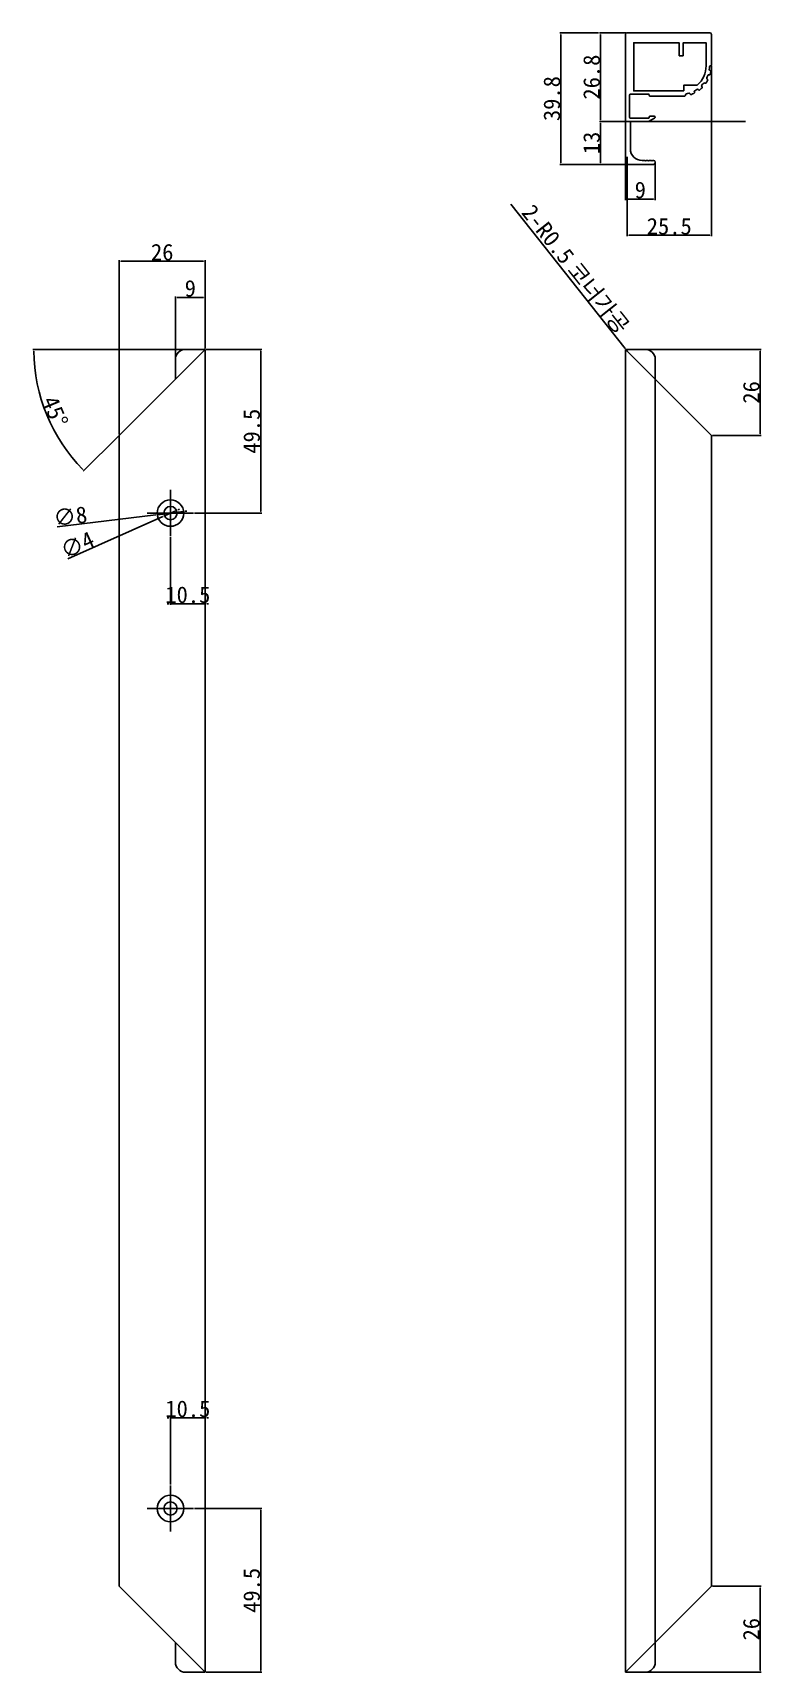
# Model space of a CAD drawing. Header units: millimetres. Extents: x -44117 to 256353, y -2095463 to 65325.
# Drawn here: x 62950.4 to 63170.9, y 33598.5 to 34094.2 of the extents above; entities that cross this region are included whole.
import ezdxf

# ---------------------------------------------------------------- set-up
doc = ezdxf.new("R2010")
doc.units = ezdxf.units.MM
doc.header["$LTSCALE"] = 10
doc.linetypes.add('CENTER', pattern=[50.8, 31.75, -6.35, 6.35, -6.35])
doc.linetypes.add('HIDDEN', pattern=[9.525, 6.35, -3.175])
doc.layers.add('cen', color=1, linetype='CENTER')
doc.layers.add('hid', color=8, linetype='HIDDEN')
doc.dimstyles.new('hi01 a4 - 1scale', dxfattribs={"dimtxt": 5, "dimasz": 0.5, "dimexe": 0.3, "dimexo": 0.3, "dimgap": 0.2, "dimtad": 1, "dimdec": 1, "dimdsep": 46, "dimtxsty": 'Standard', "dimcen": 1, "dimclrd": 251, "dimclre": 251, "dimclrt": 3, "dimadec": 1, "dimazin": 2, "dimtfac": 1, "dimtdec": 1, "dimtix": 1, "dimtmove": 1, "dimatfit": 3, "dimfxl": 0, "dimarcsym": 0})

# ---------------------------------------------------------------- blocks, each defined once
blk = doc.blocks.new('*D1711')
at = {"color": 251, "lineweight": -2, "transparency": 16777216}
for p, q in [((62957.71, 33944.78), (62987.52, 33948.41)), ((62995.96, 33949.44), (62988.02, 33948.48)), ((62996.46, 33949.5), (62996.95, 33949.56))]:
    blk.add_line(p, q, dxfattribs=at)
at = {"color": 251, "transparency": 16777216}
for points in [[(62987.51, 33948.5), (62987.53, 33948.33), (62988.02, 33948.48)], [(62996.45, 33949.59), (62996.47, 33949.42), (62995.96, 33949.44)]]:
    blk.add_solid(points, dxfattribs=at)
at = {"layer": 'Defpoints', "color": 0, "transparency": 16777216}
for p in [(62988.02, 33948.48), (62995.96, 33949.44)]:
    blk.add_point(p, dxfattribs=at)
at = {"color": 3, "transparency": 16777216, "insert": (62961.71, 33947.99), "char_height": 5, "attachment_point": 5, "rotation": 6.9526}
blk.add_mtext('∅8', dxfattribs=at)
blk = doc.blocks.new('*D1712')
at = {"color": 251, "lineweight": -2, "transparency": 16777216}
for p, q in [((62993.82, 33949.77), (62990.16, 33948.14)), ((62994.27, 33949.98), (62994.73, 33950.18)), ((62960.94, 33935.11), (62989.71, 33947.94))]:
    blk.add_line(p, q, dxfattribs=at)
at = {"color": 251, "transparency": 16777216}
for points in [[(62989.67, 33948.02), (62989.74, 33947.86), (62990.16, 33948.14)], [(62994.24, 33950.05), (62994.31, 33949.9), (62993.82, 33949.77)]]:
    blk.add_solid(points, dxfattribs=at)
at = {"layer": 'Defpoints', "color": 0, "transparency": 16777216}
for p in [(62990.16, 33948.14), (62993.82, 33949.77)]:
    blk.add_point(p, dxfattribs=at)
at = {"color": 3, "transparency": 16777216, "insert": (62963.83, 33939.35), "char_height": 5, "attachment_point": 5, "rotation": 24.0429}
blk.add_mtext('∅4', dxfattribs=at)
blk = doc.blocks.new('*D1713')
at = {"color": 251, "lineweight": -2, "transparency": 16777216}
for p, q in [((62991.99, 33941.66), (62991.99, 33921.24)), ((63002.49, 33936.35), (63002.49, 33921.24)), ((62991.49, 33921.54), (62990.99, 33921.54)), ((63002.49, 33921.54), (62991.99, 33921.54)), ((63002.99, 33921.54), (63003.49, 33921.54))]:
    blk.add_line(p, q, dxfattribs=at)
at = {"color": 251, "transparency": 16777216}
for points in [[(62991.49, 33921.62), (62991.49, 33921.46), (62991.99, 33921.54)], [(63002.99, 33921.62), (63002.99, 33921.46), (63002.49, 33921.54)]]:
    blk.add_solid(points, dxfattribs=at)
at = {"layer": 'Defpoints', "color": 0, "transparency": 16777216}
for p in [(62991.99, 33941.96), (63002.49, 33936.65), (62991.99, 33921.54)]:
    blk.add_point(p, dxfattribs=at)
at = {"color": 3, "transparency": 16777216, "insert": (62997.24, 33924.24), "char_height": 5, "attachment_point": 5}
blk.add_mtext('10.5', dxfattribs=at)
blk = doc.blocks.new('*D1714')
at = {"color": 251, "lineweight": -2, "transparency": 16777216}
for p, q in [((62991.99, 33655.26), (62991.99, 33675.68)), ((63002.49, 33660.57), (63002.49, 33675.68)), ((62991.49, 33675.38), (62990.99, 33675.38)), ((63002.49, 33675.38), (62991.99, 33675.38)), ((63002.99, 33675.38), (63003.49, 33675.38))]:
    blk.add_line(p, q, dxfattribs=at)
at = {"color": 251, "transparency": 16777216}
for points in [[(62991.49, 33675.46), (62991.49, 33675.3), (62991.99, 33675.38)], [(63002.99, 33675.46), (63002.99, 33675.3), (63002.49, 33675.38)]]:
    blk.add_solid(points, dxfattribs=at)
at = {"layer": 'Defpoints', "color": 0, "transparency": 16777216}
for p in [(62991.99, 33675.38), (63002.49, 33660.27), (62991.99, 33654.96)]:
    blk.add_point(p, dxfattribs=at)
at = {"color": 3, "transparency": 16777216, "insert": (62997.24, 33678.08), "char_height": 5, "attachment_point": 5}
blk.add_mtext('10.5', dxfattribs=at)
blk = doc.blocks.new('*D1715')
at = {"color": 251, "lineweight": -2, "transparency": 16777216}
for p, q in [((62993.49, 33995.76), (62993.49, 34014.47)), ((62993.99, 34014.17), (63001.99, 34014.17)), ((63002.49, 33998.76), (63002.49, 34014.47))]:
    blk.add_line(p, q, dxfattribs=at)
at = {"color": 251, "transparency": 16777216}
for points in [[(62993.99, 34014.26), (62993.99, 34014.09), (62993.49, 34014.17)], [(63001.99, 34014.26), (63001.99, 34014.09), (63002.49, 34014.17)]]:
    blk.add_solid(points, dxfattribs=at)
at = {"layer": 'Defpoints', "color": 0, "transparency": 16777216}
for p in [(63002.49, 34014.17), (63002.49, 33998.46), (62993.49, 33995.46)]:
    blk.add_point(p, dxfattribs=at)
at = {"color": 3, "transparency": 16777216, "insert": (62997.99, 34016.87), "char_height": 5, "attachment_point": 5}
blk.add_mtext('9', dxfattribs=at)
blk = doc.blocks.new('*D1716')
at = {"color": 251, "lineweight": -2, "transparency": 16777216}
for p, q in [((63002.79, 33998.46), (63019.56, 33998.46)), ((63019.26, 33997.96), (63019.26, 33949.46)), ((62999.29, 33948.96), (63019.56, 33948.96))]:
    blk.add_line(p, q, dxfattribs=at)
at = {"color": 251, "transparency": 16777216}
for points in [[(63019.17, 33997.96), (63019.34, 33997.96), (63019.26, 33998.46)], [(63019.17, 33949.46), (63019.34, 33949.46), (63019.26, 33948.96)]]:
    blk.add_solid(points, dxfattribs=at)
at = {"layer": 'Defpoints', "color": 0, "transparency": 16777216}
for p in [(63002.49, 33998.46), (62998.99, 33948.96), (63019.26, 33948.96)]:
    blk.add_point(p, dxfattribs=at)
at = {"color": 3, "transparency": 16777216, "insert": (63016.56, 33973.71), "char_height": 5, "attachment_point": 5, "rotation": 90}
blk.add_mtext('49.5', dxfattribs=at)
blk = doc.blocks.new('*D1717')
at = {"color": 251, "lineweight": -2, "transparency": 16777216}
for p, q in [((62999.29, 33647.96), (63019.56, 33647.96)), ((63019.26, 33647.46), (63019.26, 33598.96)), ((63002.79, 33598.46), (63019.56, 33598.46))]:
    blk.add_line(p, q, dxfattribs=at)
at = {"color": 251, "transparency": 16777216}
for points in [[(63019.17, 33647.46), (63019.34, 33647.46), (63019.26, 33647.96)], [(63019.17, 33598.96), (63019.34, 33598.96), (63019.26, 33598.46)]]:
    blk.add_solid(points, dxfattribs=at)
at = {"layer": 'Defpoints', "color": 0, "transparency": 16777216}
for p in [(62998.99, 33647.96), (63002.49, 33598.46), (63019.26, 33598.46)]:
    blk.add_point(p, dxfattribs=at)
at = {"color": 3, "transparency": 16777216, "insert": (63016.56, 33623.21), "char_height": 5, "attachment_point": 5, "rotation": 90}
blk.add_mtext('49.5', dxfattribs=at)
blk = doc.blocks.new('*D1718')
at = {"color": 251, "lineweight": -2, "transparency": 16777216}
for p, q in [((62976.49, 33972.76), (62976.49, 34025.43)), ((63001.99, 34025.13), (62976.99, 34025.13)), ((63002.49, 33998.76), (63002.49, 34025.43))]:
    blk.add_line(p, q, dxfattribs=at)
at = {"color": 251, "transparency": 16777216}
for points in [[(62976.99, 34025.21), (62976.99, 34025.05), (62976.49, 34025.13)], [(63001.99, 34025.21), (63001.99, 34025.05), (63002.49, 34025.13)]]:
    blk.add_solid(points, dxfattribs=at)
at = {"layer": 'Defpoints', "color": 0, "transparency": 16777216}
for p in [(62976.49, 34025.13), (63002.49, 33998.46), (62976.49, 33972.46)]:
    blk.add_point(p, dxfattribs=at)
at = {"color": 3, "transparency": 16777216, "insert": (62989.49, 34027.83), "char_height": 5, "attachment_point": 5}
blk.add_mtext('26', dxfattribs=at)
blk = doc.blocks.new('*D1719')
at = {"color": 251, "lineweight": -2, "transparency": 16777216}
for p, q in [((63129.72, 34094.2), (63121.71, 34094.2)), ((63122.01, 34093.7), (63122.01, 34067.9)), ((63130.72, 34067.4), (63121.71, 34067.4))]:
    blk.add_line(p, q, dxfattribs=at)
at = {"color": 251, "transparency": 16777216}
for points in [[(63121.92, 34093.7), (63122.09, 34093.7), (63122.01, 34094.2)], [(63121.92, 34067.9), (63122.09, 34067.9), (63122.01, 34067.4)]]:
    blk.add_solid(points, dxfattribs=at)
at = {"layer": 'Defpoints', "color": 0, "transparency": 16777216}
for p in [(63130.02, 34094.2), (63122.01, 34067.4), (63131.02, 34067.4)]:
    blk.add_point(p, dxfattribs=at)
at = {"color": 3, "transparency": 16777216, "insert": (63119.31, 34080.8), "char_height": 5, "attachment_point": 5, "rotation": 90}
blk.add_mtext('26.8', dxfattribs=at)
blk = doc.blocks.new('*D1720')
at = {"color": 251, "lineweight": -2, "transparency": 16777216}
for p, q in [((63130.72, 34067.4), (63121.71, 34067.4)), ((63122.01, 34066.9), (63122.01, 34054.9)), ((63130.48, 34054.4), (63121.71, 34054.4))]:
    blk.add_line(p, q, dxfattribs=at)
at = {"color": 251, "transparency": 16777216}
for points in [[(63121.92, 34066.9), (63122.09, 34066.9), (63122.01, 34067.4)], [(63121.92, 34054.9), (63122.09, 34054.9), (63122.01, 34054.4)]]:
    blk.add_solid(points, dxfattribs=at)
at = {"layer": 'Defpoints', "color": 0, "transparency": 16777216}
for p in [(63131.02, 34067.4), (63122.01, 34054.4), (63130.78, 34054.4)]:
    blk.add_point(p, dxfattribs=at)
at = {"color": 3, "transparency": 16777216, "insert": (63119.31, 34060.9), "char_height": 5, "attachment_point": 5, "rotation": 90}
blk.add_mtext('13', dxfattribs=at)
blk = doc.blocks.new('*D1721')
at = {"color": 251, "lineweight": -2, "transparency": 16777216}
for p, q in [((63129.52, 34054.6), (63129.52, 34043.63)), ((63138.52, 34054.6), (63138.52, 34043.63)), ((63130.02, 34043.93), (63138.02, 34043.93))]:
    blk.add_line(p, q, dxfattribs=at)
at = {"color": 251, "transparency": 16777216}
for points in [[(63130.02, 34044.01), (63130.02, 34043.84), (63129.52, 34043.93)], [(63138.02, 34044.01), (63138.02, 34043.84), (63138.52, 34043.93)]]:
    blk.add_solid(points, dxfattribs=at)
at = {"layer": 'Defpoints', "color": 0, "transparency": 16777216}
for p in [(63129.52, 34054.9), (63138.52, 34054.9), (63138.52, 34043.93)]:
    blk.add_point(p, dxfattribs=at)
at = {"color": 3, "transparency": 16777216, "insert": (63134.02, 34046.63), "char_height": 5, "attachment_point": 5}
blk.add_mtext('9', dxfattribs=at)
blk = doc.blocks.new('*D1722')
at = {"color": 251, "lineweight": -2, "transparency": 16777216}
for p, q in [((63155.52, 34084.2), (63155.52, 34032.67)), ((63130.02, 34056.64), (63130.02, 34032.67)), ((63130.52, 34032.97), (63155.02, 34032.97))]:
    blk.add_line(p, q, dxfattribs=at)
at = {"color": 251, "transparency": 16777216}
for points in [[(63130.52, 34033.06), (63130.52, 34032.89), (63130.02, 34032.97)], [(63155.02, 34033.06), (63155.02, 34032.89), (63155.52, 34032.97)]]:
    blk.add_solid(points, dxfattribs=at)
at = {"layer": 'Defpoints', "color": 0, "transparency": 16777216}
for p in [(63155.52, 34084.5), (63130.02, 34056.94), (63155.52, 34032.97)]:
    blk.add_point(p, dxfattribs=at)
at = {"color": 3, "transparency": 16777216, "insert": (63142.77, 34035.67), "char_height": 5, "attachment_point": 5}
blk.add_mtext('25.5', dxfattribs=at)
blk = doc.blocks.new('*D1723')
at = {"color": 251, "lineweight": -2, "transparency": 16777216}
for p, q in [((63094.83, 34042.35), (63129.4, 33998.74)), ((63130.02, 33997.96), (63129.71, 33998.35))]:
    blk.add_line(p, q, dxfattribs=at)
at = {"color": 251, "transparency": 16777216}
blk.add_solid([(63129.46, 33998.79), (63129.33, 33998.69), (63129.71, 33998.35)], dxfattribs=at)
at = {"layer": 'Defpoints', "color": 0, "transparency": 16777216}
for p in [(63129.71, 33998.35), (63130.02, 33997.96)]:
    blk.add_point(p, dxfattribs=at)
at = {"color": 3, "transparency": 16777216, "insert": (63114.3, 34022.6), "char_height": 5, "attachment_point": 5, "rotation": 308.4076}
blk.add_mtext('2-R0.5{\\f굴림|b0|i0|c129|p50; 코너가공}', dxfattribs=at)
blk = doc.blocks.new('*D1724')
at = {"color": 251, "lineweight": -2, "transparency": 16777216}
for p, q in [((63129.82, 33998.46), (63170.58, 33998.46)), ((63170.28, 33997.96), (63170.28, 33972.96)), ((63155.82, 33972.46), (63170.58, 33972.46))]:
    blk.add_line(p, q, dxfattribs=at)
at = {"color": 251, "transparency": 16777216}
for points in [[(63170.2, 33997.96), (63170.37, 33997.96), (63170.28, 33998.46)], [(63170.2, 33972.96), (63170.37, 33972.96), (63170.28, 33972.46)]]:
    blk.add_solid(points, dxfattribs=at)
at = {"layer": 'Defpoints', "color": 0, "transparency": 16777216}
for p in [(63129.52, 33998.46), (63155.52, 33972.46), (63170.28, 33972.46)]:
    blk.add_point(p, dxfattribs=at)
at = {"color": 3, "transparency": 16777216, "insert": (63167.58, 33985.46), "char_height": 5, "attachment_point": 5, "rotation": 90}
blk.add_mtext('26', dxfattribs=at)
blk = doc.blocks.new('*D1725')
at = {"color": 251, "lineweight": -2, "transparency": 16777216}
for p, q in [((63155.82, 33624.46), (63170.58, 33624.46)), ((63170.28, 33623.96), (63170.28, 33598.96)), ((63135.82, 33598.46), (63170.58, 33598.46))]:
    blk.add_line(p, q, dxfattribs=at)
at = {"color": 251, "transparency": 16777216}
for points in [[(63170.2, 33623.96), (63170.37, 33623.96), (63170.28, 33624.46)], [(63170.2, 33598.96), (63170.37, 33598.96), (63170.28, 33598.46)]]:
    blk.add_solid(points, dxfattribs=at)
at = {"layer": 'Defpoints', "color": 0, "transparency": 16777216}
for p in [(63155.52, 33624.46), (63135.52, 33598.46), (63170.28, 33598.46)]:
    blk.add_point(p, dxfattribs=at)
at = {"color": 3, "transparency": 16777216, "insert": (63167.58, 33611.46), "char_height": 5, "attachment_point": 5, "rotation": 90}
blk.add_mtext('26', dxfattribs=at)
blk = doc.blocks.new('*D1685')
at = {"color": 251, "lineweight": -2, "transparency": 16777216}
for p, q in [((63121.41, 34094.2), (63109.7, 34094.2)), ((63110, 34093.7), (63110, 34054.9)), ((63129.22, 34054.4), (63109.7, 34054.4))]:
    blk.add_line(p, q, dxfattribs=at)
at = {"color": 251, "transparency": 16777216}
for points in [[(63109.92, 34093.7), (63110.09, 34093.7), (63110, 34094.2)], [(63109.92, 34054.9), (63110.09, 34054.9), (63110, 34054.4)]]:
    blk.add_solid(points, dxfattribs=at)
at = {"layer": 'Defpoints', "color": 0, "transparency": 16777216}
for p in [(63121.71, 34094.2), (63110, 34054.4), (63129.52, 34054.4)]:
    blk.add_point(p, dxfattribs=at)
at = {"color": 3, "transparency": 16777216, "insert": (63107.3, 34074.3), "char_height": 5, "attachment_point": 5, "rotation": 90}
blk.add_mtext('39.8', dxfattribs=at)
blk = doc.blocks.new('*D1731')
at = {"color": 251, "lineweight": -2, "transparency": 16777216}
for p, q in [((63002.19, 33998.46), (62950.37, 33998.46)), ((62976.28, 33972.25), (62965.64, 33961.61))]:
    blk.add_line(p, q, dxfattribs=at)
blk.add_arc((63002.49, 33998.46), 51.82, 180.5529, 224.4471, dxfattribs=at)
at = {"color": 251, "transparency": 16777216}
for points in [[(62950.59, 33997.96), (62950.76, 33997.96), (62950.67, 33998.46)], [(62965.56, 33962.23), (62965.44, 33962.11), (62965.85, 33961.82)]]:
    blk.add_solid(points, dxfattribs=at)
at = {"layer": 'Defpoints', "color": 0, "transparency": 16777216}
for p in [(63002.49, 33998.46), (63002.79, 33998.46), (63031.31, 33998.46), (62952.44, 33985.05), (62976.49, 33972.46)]:
    blk.add_point(p, dxfattribs=at)
at = {"color": 3, "transparency": 16777216, "insert": (62957.11, 33979.66), "char_height": 5, "attachment_point": 5, "rotation": 292.5}
blk.add_mtext('45°', dxfattribs=at)

msp = doc.modelspace()

# ---------------------------------------------------------------- linework, layer by layer
for p, q in [((63002.49121, 33998.45935), (62976.49121, 33972.45935)), ((62996.49121, 33998.45935), (63002.49121, 33998.45935)), ((63002.49121, 33998.45935), (63002.49121, 33598.45935)), ((63129.52013, 33998.45935), (63129.52013, 33598.45935)), ((63135.52013, 33998.45935), (63129.52013, 33998.45935)), ((62993.49121, 33995.45935), (62993.49121, 33989.45935)), ((63138.52013, 33995.45935), (63138.52013, 33601.45935)), ((63138.52013, 33989.45935), (63155.52013, 33972.45935)), ((62976.49121, 33972.45935), (62976.49121, 33624.45935)), ((63155.52013, 33972.45935), (63155.52013, 33624.45935)), ((63002.49121, 33598.45935), (62976.49121, 33624.45935)), ((63138.52013, 33607.45935), (63155.52013, 33624.45935)), ((62993.49121, 33607.45935), (62993.49121, 33601.45935)), ((62996.49121, 33598.45935), (63002.49121, 33598.45935)), ((63135.52013, 33598.45935), (63129.52013, 33598.45935))]:
    msp.add_line(p, q)
at = {"color": 7}
for points in [[(63136.3071, 34055.53575, 0.230186354), (63135.78246, 34055.53575, -0.246632104), (63135.31751, 34055.53029, 0.118515719), (63135.04478, 34055.59585), (63134.53782, 34055.59585, -0.417389378), (63131.02013, 34059.07565), (63131.02013, 34067.39748), (63136.47073, 34067.39748), (63138.31177, 34068.41182, 0.855700792), (63138.22013, 34068.99748), (63137.02013, 34068.99748, 0.414213562), (63136.72013, 34068.69748), (63136.72013, 34068.59748, -0.414213562), (63136.52013, 34068.39748), (63131.02013, 34068.39748, -0.414213562), (63130.72013, 34068.69748), (63130.72013, 34075.29748, -0.414213562), (63131.02013, 34075.59748), (63136.52013, 34075.59748, -0.414213562), (63136.72013, 34075.39748), (63136.72013, 34075.29748, 0.414213562), (63137.02013, 34074.99748), (63146.3176, 34074.99748, 0.030851128), (63147.44968, 34075.0674, 0.424123069), (63147.70907, 34075.41205, -0.404373009), (63147.94849, 34075.75353, 0.022416536), (63148.69793, 34075.93346, -0.404373009), (63149.06629, 34075.73789, 0.424123069), (63149.45387, 34075.54856, 0.022416536), (63150.21563, 34075.86409, 0.424123069), (63150.35582, 34076.27203, -0.404373009), (63150.47799, 34076.67078, 0.022416536), (63151.13515, 34077.0735, -0.404373009), (63151.54591, 34077.00132, 0.424123069), (63151.97304, 34076.94103, 0.022416536), (63152.6, 34077.47651, 0.424123069), (63152.60727, 34077.90781, -0.404373009), (63152.60024, 34078.3248, 0.022416536), (63153.1008, 34078.91087, -0.404373009), (63153.51376, 34078.96916, 0.424123069), (63153.9386, 34079.04381, 0.022416536), (63154.36941, 34079.74683, 0.424123069), (63154.24305, 34080.15926, -0.404373009), (63154.10751, 34080.55367, 0.022416536), (63154.40246, 34081.26574, -0.404373009), (63154.77719, 34081.44879, 0.424123069), (63155.15818, 34081.65107, 0.022416536), (63155.35066, 34082.45281, 0.424123069), (63155.10303, 34082.806, -0.404373009), (63154.85224, 34083.13923, 0.022416536), (63154.91271, 34083.90759, -0.404373009), (63155.21254, 34084.19748), (63155.2176, 34084.19748, 0.414213562), (63155.5176, 34084.49748), (63155.5176, 34093.69585, 0.414213562), (63155.0176, 34094.19585), (63130.02013, 34094.19585, 0.414213562), (63129.52013, 34093.69585), (63129.52013, 34054.89585, 0.414213562), (63130.02013, 34054.39585), (63138.02013, 34054.39585, 0.414213562), (63138.52013, 34054.89585), (63138.52013, 34055.09585, 0.414213562), (63138.02013, 34055.59585, 0.124477923), (63137.78246, 34055.53575, -0.246632104), (63137.31751, 34055.53029, 0.240408206), (63136.77205, 34055.53029, -0.246632104), (63136.3071, 34055.53575)], [(63147.22013, 34076.59748), (63147.22013, 34078.39748), (63151.22881, 34078.39748, 0.220520239), (63153.9176, 34084.19748), (63153.9176, 34091.19748), (63147.02013, 34091.19748), (63147.02013, 34087.39748, -0.414213562), (63146.82013, 34087.19748), (63145.92013, 34087.19748, -0.414213562), (63145.72013, 34087.39748), (63145.72013, 34091.19748), (63132.02013, 34091.19748), (63132.02013, 34076.59748), (63147.22013, 34076.59748)], [(63147.22013, 34076.59748), (63147.22013, 34078.39748), (63151.22881, 34078.39748, 0.220520239), (63153.9176, 34084.19748), (63153.9176, 34091.19748), (63147.02013, 34091.19748), (63147.02013, 34087.39748, -0.414213562), (63146.82013, 34087.19748), (63145.92013, 34087.19748, -0.414213562), (63145.72013, 34087.39748), (63145.72013, 34091.19748), (63132.02013, 34091.19748), (63132.02013, 34076.59748), (63147.22013, 34076.59748)]]:
    msp.add_lwpolyline(points, format="xyb", close=True, dxfattribs=at)
for centre, radius in [((62991.99121, 33948.95935), 4), ((62991.99121, 33948.95935), 2), ((62991.99121, 33647.95935), 4), ((62991.99121, 33647.95935), 2)]:
    msp.add_circle(centre, radius)
for centre, radius, start, end in [((62996.49121, 33995.45935), 3, 90, 180), ((63130.02013, 33997.95935), 0.5, 90, 180), ((63135.52013, 33995.45935), 3, 0, 90), ((62996.49121, 33601.45935), 3, 180, 270), ((63135.52013, 33601.45935), 3, 270, 0)]:
    msp.add_arc(centre, radius, start, end)
at = {"layer": 'cen'}
for p, q in [((63125.76412, 34067.39748), (63165.82243, 34067.39748)), ((62991.99121, 33955.95935), (62991.99121, 33941.95935)), ((62998.99121, 33948.95935), (62984.99121, 33948.95935)), ((62991.99121, 33640.95935), (62991.99121, 33654.95935)), ((62998.99121, 33647.95935), (62984.99121, 33647.95935))]:
    msp.add_line(p, q, dxfattribs=at)
at = {"layer": 'hid'}
for p, q in [((63129.52013, 33998.45935), (63138.52013, 33989.45935)), ((63129.52013, 33598.45935), (63138.52013, 33607.45935))]:
    msp.add_line(p, q, dxfattribs=at)

# ---------------------------------------------------------------- dimensions: what is measured, and where the dimension line sits
for base, p1, p2, angle, picture, middle in [((63110.00173, 34054.39585), (63121.70732, 34094.19585), (63129.52013, 34054.39585), 90, '*D1685', (63107.30173, 34074.29585)), ((63122.00732, 34067.39748), (63130.02013, 34094.19585), (63131.02013, 34067.39748), 90, '*D1719', (63119.30732, 34080.79667)), ((63122.00732, 34054.39585), (63131.02013, 34067.39748), (63130.78003, 34054.39585), 90, '*D1720', (63119.30732, 34060.89667)), ((63019.25671, 33948.95935), (63002.49121, 33998.45935), (62998.99121, 33948.95935), 90, '*D1716', (63016.55671, 33973.70935)), ((63170.28262, 33972.45935), (63129.52013, 33998.45935), (63155.52013, 33972.45935), 90, '*D1724', (63167.58262, 33985.45935)), ((62991.99121, 33921.53889), (63002.49121, 33936.6514), (62991.99121, 33941.95935), 180, '*D1713', (62997.24121, 33924.23889)), ((62991.99121, 33675.37982), (63002.49121, 33660.26731), (62991.99121, 33654.95935), 180, '*D1714', (62997.24121, 33678.07982)), ((63019.25671, 33598.45935), (62998.99121, 33647.95935), (63002.49121, 33598.45935), 90, '*D1717', (63016.55671, 33623.20935)), ((63170.28262, 33598.45935), (63155.52013, 33624.45935), (63135.52013, 33598.45935), 90, '*D1725', (63167.58262, 33611.45935))]:
    dim = msp.add_linear_dim(base=base, p1=p1, p2=p2, angle=angle, dimstyle='hi01 a4 - 1scale')
    dim.commit()
    dim.dimension.update_dxf_attribs({"geometry": picture, "text_midpoint": middle})
for base, p1, p2, picture, middle in [((63155.5176, 34032.97407), (63130.02013, 34056.93728), (63155.5176, 34084.49748), '*D1722', (63142.76886, 34035.67407)), ((63138.52013, 34043.926), (63129.52013, 34054.89585), (63138.52013, 34054.89585), '*D1721', (63134.02013, 34046.626)), ((62976.49121, 34025.12996), (63002.49121, 33998.45935), (62976.49121, 33972.45935), '*D1718', (62989.49121, 34027.82996)), ((63002.49121, 34014.17432), (62993.49121, 33995.45935), (63002.49121, 33998.45935), '*D1715', (62997.99121, 34016.87432))]:
    dim = msp.add_linear_dim(base=base, p1=p1, p2=p2, dimstyle='hi01 a4 - 1scale')
    dim.commit()
    dim.dimension.update_dxf_attribs({"geometry": picture, "text_midpoint": middle})
dim = msp.add_radius_dim(center=(63130.02013, 33997.95935), mpoint=(63129.70951, 33998.35116), text='2-<>{\\f굴림|b0|i0|c129|p50; 코너가공}', dimstyle='hi01 a4 - 1scale', override={"dimtxsty": 'Standard'})
dim.commit()
dim.dimension.update_dxf_attribs({"geometry": '*D1723', "text_midpoint": (63114.30053, 34022.59941)})
dim = msp.add_angular_dim_2l(base=(62952.43866, 33985.04781), line1=((63002.79121, 33998.45935), (63031.31245, 33998.45935)), line2=((63002.49121, 33998.45935), (62976.49121, 33972.45935)), dimstyle='hi01 a4 - 1scale')
dim.commit()
dim.dimension.update_dxf_attribs({"geometry": '*D1731', "text_midpoint": (62957.1119, 33979.66263)})
for p1, p2, picture, middle in [((62995.9618, 33949.44355), (62988.02063, 33948.47516), '*D1711', (62962.04087, 33945.30705)), ((62993.81769, 33949.77419), (62990.16473, 33948.14451), '*D1712', (62964.92831, 33936.88586))]:
    dim = msp.add_diameter_dim_2p(p1=p1, p2=p2, dimstyle='hi01 a4 - 1scale')
    dim.commit()
    dim.dimension.update_dxf_attribs({"geometry": picture, "text_midpoint": middle, "dimtype": 163})

doc.saveas('drawing.dxf')
